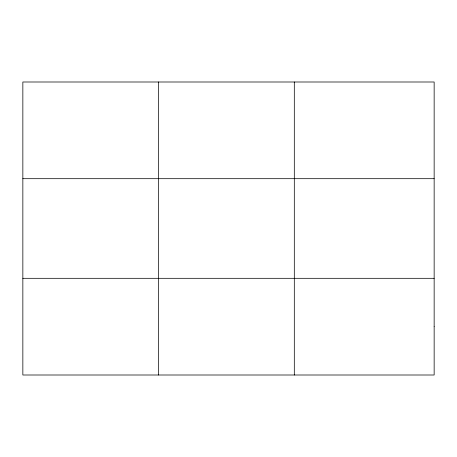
<?xml version="1.0" encoding="UTF-8"?>
<svg xmlns="http://www.w3.org/2000/svg" width="457" height="457" viewBox="0 0 457 457"><rect width="100%" height="100%" fill="white"/><g stroke="black" fill="none" stroke-linecap="round" stroke-linejoin="round"><path stroke-width="0.69" d="M158.579 375.003L158.579 81.997M294.308 375.003L294.308 81.997M22.85 178.687L434.15 178.687M22.85 278.313L434.15 278.313M434.15 326.658L434.15 375.003L22.85 375.003L22.85 81.997L434.15 81.997L434.15 326.658"/></g></svg>
